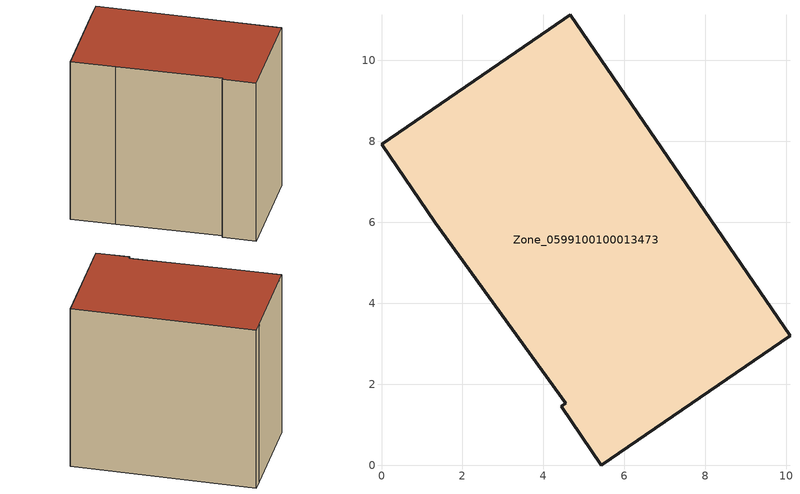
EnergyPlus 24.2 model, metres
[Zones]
Zone_0599100100013473
 floor ground (C_G): 0,7.93 4.14,10.77 4.66,11.12 10.09,3.19 5.43,0 4.43,1.45 4.55,1.53 1.32,5.99 z0
 wall outside (C_F): 10.09,3.19 4.66,11.12 4.14,10.77 0,7.93 1.32,5.99 4.55,1.53 4.43,1.45 5.43,0 10.09,3.19 z0:9.21
 roof outside (C_R): 4.14,10.77 0,7.93 1.32,5.99 4.55,1.53 4.43,1.45 5.43,0 10.09,3.19 4.66,11.12 z9.21
[BUILDING]
Pand.0599100100013473: North Axis=0; Terrain=City; Loads Convergence Tolerance Value=0.04; Temperature Convergence Tolerance Value=0.4; Solar Distribution=FullExterior; Maximum Number of Warmup Days=25; Minimum Number of Warmup Days=1
[Site:Location]
Rotterdam.The.Hague.AP_ZH_NLD Design_Conditions: Latitude=51.96; Longitude=4.45; Time Zone=1; Elevation=-4.5
[SITE:GROUNDTEMPERATURE:BUILDINGSURFACE]
18, 18, 18, 18, 18, 18, 18, 18, 18, 18, 18, 18
[MATERIAL] Thermal Absorptance=0.9; Solar Absorptance=0.7; Visible Absorptance=0.7
Name | Roughness | Thickness | Conductivity | Density | Specific Heat
G.TC.2015-2018 | MediumSmooth | 0.15 | 0.0428571 | 540 | 1210
F.TC.2015-2018 | Rough | 0.3 | 0.0666667 | 1920 | 840
R.TC.2015-2018 | MediumRough | 0.2 | 0.0333333 | 1500 | 1000
[CONSTRUCTION]
C_G: G.TC.2015-2018
C_F: F.TC.2015-2018
C_R: R.TC.2015-2018
[ZONE]
Zone_0599100100013473: Type=1; Multiplier=1; Ceiling Height=Autocalculate; Volume=Autocalculate; Floor Area=autocalculate; Part of Total Floor Area=Yes
[ZONEINFILTRATION:DESIGNFLOWRATE]
Infil_Zone_0599100100013473: Zone or ZoneList or Space or SpaceList=Zone_0599100100013473; Schedule=AlwaysOn; Design Flow Rate Calculation Method=Flow/Area; Flow Rate per Floor Area=0.0015; Constant Term Coefficient=1; Temperature Term Coefficient=0; Velocity Term Coefficient=0; Velocity Squared Term Coefficient=0
[HVACTEMPLATE:ZONE:IDEALLOADSAIRSYSTEM]
Zone_0599100100013473: Maximum Heating Supply Air Temperature=50; Minimum Cooling Supply Air Temperature=13; Maximum Heating Supply Air Humidity Ratio=0.0156; Minimum Cooling Supply Air Humidity Ratio=0.0077; Heating Limit=NoLimit; Cooling Limit=NoLimit; Dehumidification Control Type=ConstantSensibleHeatRatio; Cooling Sensible Heat Ratio=0.7; Dehumidification Setpoint=60; Humidification Control Type=None; Humidification Setpoint=30; Outdoor Air Method=None; Outdoor Air Flow Rate per Person=0.00944; Outdoor Air Flow Rate per Zone Floor Area=0; Outdoor Air Flow Rate per Zone=0; Demand Controlled Ventilation Type=None; Outdoor Air Economizer Type=NoEconomizer; Heat Recovery Type=None; Sensible Heat Recovery Effectiveness=0.7; Latent Heat Recovery Effectiveness=0.65
[ZONECONTROL:THERMOSTAT]
ThermostatControl_Zone_0599100100013473: Zone or ZoneList=Zone_0599100100013473; Control Type Schedule=DualSetpointControlType; Control 1=Thermostat_Zone_0599100100013473; Temperature Difference Between Cutout And Setpoint=0
[THERMOSTATSETPOINT:DUALSETPOINT]
Thermostat_Zone_0599100100013473: Heating Setpoint Temperature Schedule=HeatingSetpoint_Zone_0599100100013473; Cooling Setpoint Temperature Schedule=CoolingSetpoint_Zone_0599100100013473
[SCHEDULE:COMPACT]
HeatingSetpoint_Zone_0599100100013473: Through: 12/31, For: AllDays, Until: 24:00, 21
CoolingSetpoint_Zone_0599100100013473: Through: 12/31, For: AllDays, Until: 24:00, 24
DualSetpointControlType: Through: 12/31, For: AllDays, Until: 24:00, 4
AlwaysOn: Through: 12/31, For: AllDays, Until: 24:00, 1
